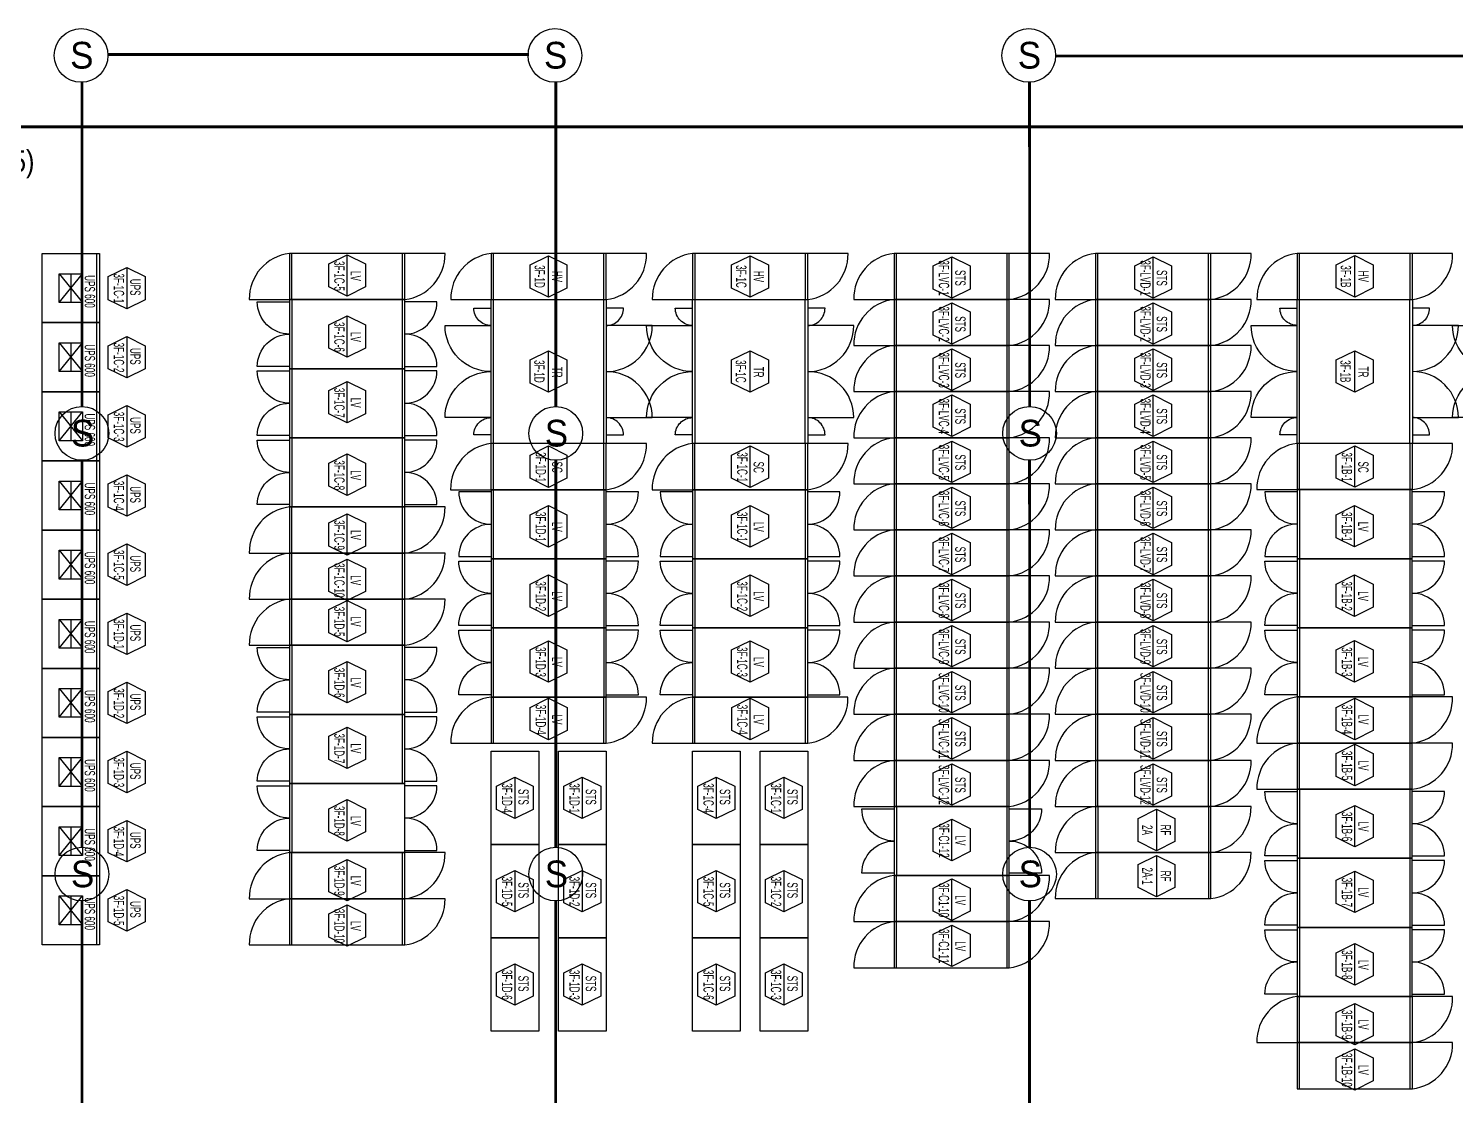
# Model space of a CAD drawing. Header units: millimetres. Extents: x 39625 to 501091, y -351975 to 836145.
# Drawn here: x 104919 to 129703, y 484589 to 503107 of the extents above; entities that cross this region are included whole.
import ezdxf
from ezdxf.enums import TextEntityAlignment as Align

# ---------------------------------------------------------------- set-up
doc = ezdxf.new("R2010")
doc.units = ezdxf.units.MM
doc.header["$LTSCALE"] = 150
doc.linetypes.add('HIDDEN', pattern=[9.525, 6.35, -3.175])
doc.layers.add('-----30 Text', color=2, linetype='Continuous')
doc.layers.add('-----33 Equipment', color=8, linetype='Continuous')
doc.styles.add('ELEC', font='Dotum.ttf')

# ---------------------------------------------------------------- blocks, each defined once
blk = doc.blocks.new('1234')
at = {"layer": '-----33 Equipment'}
for p, q in [((358404, 676199), (358404, 677402)), ((361795, 676603), (361795, 677403)), ((363713, 676603), (363713, 677403)), ((365295, 676603), (365295, 677403)), ((367213, 676603), (367213, 677403)), ((368795, 676603), (368795, 677403)), ((370713, 676603), (370713, 677403)), ((372294, 676605), (372294, 677405)), ((374214, 676605), (374214, 677405)), ((375794, 676605), (375794, 677405)), ((377714, 676605), (377714, 677405)), ((379296, 676605), (379296, 677405)), ((381214, 676605), (381214, 677405)), ((358604, 677002, 0), (358924, 677162, 0)), ((358924, 677162, 0), (358924, 676442, 0)), ((358924, 677162, 0), (359244, 677002, 0)), ((357753, 677052), (358155, 676552)), ((357753, 676552), (358155, 677052)), ((357954, 677052), (357954, 676552)), ((358604, 676601, 0), (358604, 677002, 0)), ((359244, 677002, 0), (359244, 676601, 0)), ((358924, 676442, 0), (358604, 676601, 0)), ((359244, 676601, 0), (358924, 676442, 0)), ((361793, 676603), (361793, 675403)), ((363711, 676603), (363711, 675403)), ((365295, 674103), (365295, 676603)), ((367209, 674103), (367209, 676603)), ((368795, 674103), (368795, 676603)), ((370709, 674103), (370709, 676603)), ((372294, 675805), (372294, 676605)), ((374214, 675805), (374214, 676605)), ((375794, 675805), (375794, 676605)), ((377714, 675805), (377714, 676605)), ((379296, 674105), (379296, 676605)), ((381210, 674105), (381210, 676605)), ((358404, 674999), (358404, 676202)), ((357753, 675852), (358155, 675352)), ((357753, 675352), (358155, 675852)), ((357954, 675852), (357954, 675352)), ((358604, 675802, 0), (358924, 675962, 0)), ((358924, 675962, 0), (358924, 675242, 0)), ((358924, 675962, 0), (359244, 675802, 0)), ((358604, 675401, 0), (358604, 675802, 0)), ((359244, 675802, 0), (359244, 675401, 0)), ((372294, 675005), (372294, 675805)), ((374214, 675005), (374214, 675805)), ((375794, 675005), (375794, 675805)), ((377714, 675005), (377714, 675805)), ((358924, 675242, 0), (358604, 675401, 0)), ((359244, 675401, 0), (358924, 675242, 0)), ((361793, 675403), (361793, 674203)), ((363711, 675403), (363711, 674203)), ((358404, 673799), (358404, 675002)), ((372294, 674205), (372294, 675005)), ((374214, 674205), (374214, 675005)), ((375794, 674205), (375794, 675005)), ((377714, 674205), (377714, 675005)), ((357753, 674652), (358155, 674152)), ((357753, 674152), (358155, 674652)), ((357954, 674652), (357954, 674152)), ((358604, 674602, 0), (358924, 674762, 0)), ((358604, 674201, 0), (358604, 674602, 0)), ((358924, 674762, 0), (358924, 674042, 0)), ((358924, 674762, 0), (359244, 674602, 0)), ((359244, 674602, 0), (359244, 674201, 0)), ((358924, 674042, 0), (358604, 674201, 0)), ((359244, 674201, 0), (358924, 674042, 0)), ((361793, 674203), (361793, 673003)), ((363711, 674203), (363711, 673003)), ((365293, 673303), (365293, 674103)), ((367213, 673303), (367213, 674103)), ((368793, 673303), (368793, 674103)), ((370713, 673303), (370713, 674103)), ((372294, 673405), (372294, 674205)), ((374214, 673405), (374214, 674205)), ((375794, 673405), (375794, 674205)), ((377714, 673405), (377714, 674205)), ((379294, 673305), (379294, 674105)), ((381214, 673305), (381214, 674105)), ((358404, 672599), (358404, 673802)), ((357753, 673452), (358155, 672952)), ((357753, 672952), (358155, 673452)), ((357954, 673452), (357954, 672952)), ((358604, 673402, 0), (358924, 673562, 0)), ((358604, 673001, 0), (358604, 673402, 0)), ((358924, 673562, 0), (358924, 672842, 0)), ((358924, 673562, 0), (359244, 673402, 0)), ((359244, 673402, 0), (359244, 673001, 0)), ((372294, 672605), (372294, 673405)), ((374214, 672605), (374214, 673405)), ((375794, 672605), (375794, 673405)), ((377714, 672605), (377714, 673405)), ((365292, 673303), (365292, 672103)), ((367210, 673303), (367210, 672103)), ((368792, 673303), (368792, 672103)), ((370710, 673303), (370710, 672103)), ((379293, 673305), (379293, 672105)), ((381211, 673305), (381211, 672105)), ((358924, 672842, 0), (358604, 673001, 0)), ((359244, 673001, 0), (358924, 672842, 0)), ((361794, 672203), (361794, 673003)), ((363714, 672203), (363714, 673003)), ((358404, 671399), (358404, 672602)), ((372294, 671805), (372294, 672605)), ((374214, 671805), (374214, 672605)), ((375794, 671805), (375794, 672605)), ((377714, 671805), (377714, 672605)), ((357753, 672252), (358155, 671752)), ((357753, 671752), (358155, 672252)), ((357954, 672252), (357954, 671752)), ((358604, 672202, 0), (358924, 672362, 0)), ((358604, 671801, 0), (358604, 672202, 0)), ((358924, 672362, 0), (358924, 671642, 0)), ((358924, 672362, 0), (359244, 672202, 0)), ((359244, 672202, 0), (359244, 671801, 0)), ((361794, 671403), (361794, 672203)), ((363714, 671403), (363714, 672203)), ((365292, 672103), (365292, 670903)), ((367210, 672103), (367210, 670903)), ((368792, 672103), (368792, 670903)), ((370710, 672103), (370710, 670903)), ((379293, 672105), (379293, 670905)), ((381211, 672105), (381211, 670905)), ((358924, 671642, 0), (358604, 671801, 0)), ((359244, 671801, 0), (358924, 671642, 0)), ((372294, 671005), (372294, 671805)), ((374214, 671005), (374214, 671805)), ((375794, 671005), (375794, 671805)), ((377714, 671005), (377714, 671805)), ((358404, 670199), (358404, 671402)), ((361795, 670603), (361795, 671403)), ((363713, 670603), (363713, 671403)), ((358604, 671002, 0), (358924, 671162, 0)), ((358924, 671162, 0), (358924, 670442, 0)), ((358924, 671162, 0), (359244, 671002, 0)), ((357753, 671052), (358155, 670552)), ((357753, 670552), (358155, 671052)), ((357954, 671052), (357954, 670552)), ((358604, 670601, 0), (358604, 671002, 0)), ((359244, 671002, 0), (359244, 670601, 0)), ((365292, 670903), (365292, 669703)), ((367210, 670903), (367210, 669703)), ((368792, 670903), (368792, 669703)), ((370710, 670903), (370710, 669703)), ((372294, 670205), (372294, 671005)), ((374214, 670205), (374214, 671005)), ((375794, 670205), (375794, 671005)), ((377714, 670205), (377714, 671005)), ((379293, 670905), (379293, 669705)), ((381211, 670905), (381211, 669705)), ((358924, 670442, 0), (358604, 670601, 0)), ((359244, 670601, 0), (358924, 670442, 0)), ((361793, 670603), (361793, 669403)), ((363711, 670603), (363711, 669403)), ((358404, 668999), (358404, 670202)), ((372294, 669405), (372294, 670205)), ((374214, 669405), (374214, 670205)), ((375794, 669405), (375794, 670205)), ((377714, 669405), (377714, 670205)), ((358604, 669802, 0), (358924, 669962, 0)), ((358924, 669962, 0), (358924, 669242, 0)), ((358924, 669962, 0), (359244, 669802, 0)), ((357753, 669852), (358155, 669352)), ((357753, 669352), (358155, 669852)), ((357954, 669852), (357954, 669352)), ((358604, 669401, 0), (358604, 669802, 0)), ((359244, 669802, 0), (359244, 669401, 0)), ((365294, 668903), (365294, 669703)), ((367212, 668903), (367212, 669703)), ((368794, 668903), (368794, 669703)), ((370712, 668903), (370712, 669703)), ((379295, 668905), (379295, 669705)), ((381213, 668905), (381213, 669705)), ((358924, 669242, 0), (358604, 669401, 0)), ((359244, 669401, 0), (358924, 669242, 0)), ((361793, 669403), (361793, 668203)), ((363711, 669403), (363711, 668203)), ((372294, 668605), (372294, 669405)), ((374214, 668605), (374214, 669405)), ((375794, 668605), (375794, 669405)), ((377714, 668605), (377714, 669405)), ((358404, 667799), (358404, 669002)), ((379295, 668105), (379295, 668905)), ((381213, 668105), (381213, 668905)), ((357753, 668652), (358155, 668152)), ((357753, 668152), (358155, 668652)), ((357954, 668652), (357954, 668152)), ((358604, 668602, 0), (358924, 668762, 0)), ((358924, 668762, 0), (358924, 668042, 0)), ((358924, 668762, 0), (359244, 668602, 0)), ((358604, 668201, 0), (358604, 668602, 0)), ((359244, 668602, 0), (359244, 668201, 0)), ((372294, 667805), (372294, 668605)), ((374214, 667805), (374214, 668605)), ((375794, 667805), (375794, 668605)), ((377714, 667805), (377714, 668605)), ((358924, 668042, 0), (358604, 668201, 0)), ((359244, 668201, 0), (358924, 668042, 0)), ((361793, 668203), (361793, 667003)), ((379293, 668105), (379293, 666905)), ((381211, 668105), (381211, 666905)), ((358404, 666599), (358404, 667802)), ((372293, 667805), (372293, 666605)), ((374211, 667805), (374211, 666605)), ((375793, 667805), (375793, 667005)), ((377711, 667805), (377711, 667005)), ((357753, 667452), (358155, 666952)), ((357753, 666952), (358155, 667452)), ((357954, 667452), (357954, 666952)), ((358604, 667402, 0), (358924, 667562, 0)), ((358924, 667562, 0), (358924, 666842, 0)), ((358924, 667562, 0), (359244, 667402, 0)), ((358604, 667001, 0), (358604, 667402, 0)), ((359244, 667402, 0), (359244, 667001, 0)), ((358924, 666842, 0), (358604, 667001, 0)), ((359244, 667001, 0), (358924, 666842, 0)), ((361794, 666203), (361794, 667003)), ((363714, 666203), (363714, 667003)), ((375793, 667005), (375793, 666205)), ((377711, 667005), (377711, 666205)), ((379293, 666905), (379293, 665705)), ((381211, 666905), (381211, 665705)), ((358404, 665399), (358404, 666602)), ((372294, 665805), (372294, 666605)), ((374214, 665805), (374214, 666605)), ((357753, 666252), (358155, 665752)), ((357753, 665752), (358155, 666252)), ((357954, 666252), (357954, 665752)), ((358604, 666202, 0), (358924, 666362, 0)), ((358604, 665801, 0), (358604, 666202, 0)), ((358924, 666362, 0), (358924, 665642, 0)), ((358924, 666362, 0), (359244, 666202, 0)), ((359244, 666202, 0), (359244, 665801, 0)), ((361794, 665403), (361794, 666203)), ((363714, 665403), (363714, 666203)), ((358924, 665642, 0), (358604, 665801, 0)), ((359244, 665801, 0), (358924, 665642, 0)), ((372294, 665005), (372294, 665805)), ((374214, 665005), (374214, 665805)), ((379293, 665705), (379293, 664505)), ((381211, 665705), (381211, 664505)), ((379294, 663705), (379294, 664505)), ((381214, 663705), (381214, 664505)), ((379294, 662905), (379294, 663705)), ((381214, 662905), (381214, 663705))]:
    blk.add_line(p, q, dxfattribs=at)
for points in [[(357454, 676202), (357454, 677402), (358454, 677402), (358454, 676202)], [(358155, 676552), (357753, 676552), (357753, 677052), (358155, 677052)], [(357454, 675002), (357454, 676202), (358454, 676202), (358454, 675002)], [(358155, 675352), (357753, 675352), (357753, 675852), (358155, 675852)], [(357454, 673802), (357454, 675002), (358454, 675002), (358454, 673802)], [(358155, 674152), (357753, 674152), (357753, 674652), (358155, 674652)], [(357454, 672602), (357454, 673802), (358454, 673802), (358454, 672602)], [(358155, 672952), (357753, 672952), (357753, 673452), (358155, 673452)], [(357454, 671402), (357454, 672602), (358454, 672602), (358454, 671402)], [(358155, 671752), (357753, 671752), (357753, 672252), (358155, 672252)], [(357454, 670202), (357454, 671402), (358454, 671402), (358454, 670202)], [(358155, 670552), (357753, 670552), (357753, 671052), (358155, 671052)], [(357454, 669002), (357454, 670202), (358454, 670202), (358454, 669002)], [(358155, 669352), (357753, 669352), (357753, 669852), (358155, 669852)], [(357454, 667802), (357454, 669002), (358454, 669002), (358454, 667802)], [(358155, 668152), (357753, 668152), (357753, 668652), (358155, 668652)], [(357454, 666602), (357454, 667802), (358454, 667802), (358454, 666602)], [(358155, 666952), (357753, 666952), (357753, 667452), (358155, 667452)], [(357454, 665402), (357454, 666602), (358454, 666602), (358454, 665402)], [(358155, 665752), (357753, 665752), (357753, 666252), (358155, 666252)]]:
    blk.add_lwpolyline(points, close=True, dxfattribs=at)
at = {"layer": '-----33 Equipment', "elevation": 0}
for points in [[(361753, 677403, 0.385743), (361053, 676603), (361753, 676603)], [(363753, 676603, 0.385743), (364453, 677403), (363753, 677403)], [(365253, 677403, 0.385743), (364553, 676603), (365253, 676603)], [(367253, 676603, 0.385743), (367953, 677403), (367253, 677403)], [(368753, 677403, 0.385743), (368053, 676603), (368753, 676603)], [(370753, 676603, 0.385743), (371453, 677403), (370753, 677403)], [(372252, 677405, 0.385743), (371552, 676605), (372252, 676605)], [(374254, 676605, 0.385743), (374954, 677405), (374254, 677405)], [(375752, 677405, 0.385743), (375052, 676605), (375752, 676605)], [(377754, 676605, 0.385743), (378454, 677405), (377754, 677405)], [(379254, 677405, 0.385743), (378554, 676605), (379254, 676605)], [(381254, 676605, 0.385743), (381954, 677405), (381254, 677405)], [(372252, 676605, 0.385743), (371552, 675805), (372252, 675805)], [(374254, 675805, 0.385743), (374954, 676605), (374254, 676605)], [(375752, 676605, 0.385743), (375052, 675805), (375752, 675805)], [(377754, 675805, 0.385743), (378454, 676605), (377754, 676605)], [(361753, 675443), (361193, 675443, -0.414214), (361753, 676003, -0.414214), (361193, 676563), (361193, 676563), (361753, 676563)], [(363753, 675443), (364313, 675443, 0.414214), (363753, 676003, 0.414214), (364313, 676563), (363753, 676563)], [(365253, 674253), (364953, 674253, -0.414214), (365253, 674553), (364453, 674553, -0.414214), (365253, 675353, -0.414214), (364453, 676153), (365253, 676153, -0.414214), (364953, 676453), (365253, 676453)], [(367253, 674253), (367553, 674253, 0.414214), (367253, 674553), (368053, 674553, 0.414214), (367253, 675353, 0.414214), (368053, 676153), (367253, 676153, 0.414214), (367553, 676453), (367253, 676453)], [(368753, 674253), (368453, 674253, -0.414214), (368753, 674553), (367953, 674553, -0.414214), (368753, 675353, -0.414214), (367953, 676153), (368753, 676153, -0.414214), (368453, 676453), (368753, 676453)], [(370753, 674253), (371053, 674253, 0.414214), (370753, 674553), (371553, 674553, 0.414214), (370753, 675353, 0.414214), (371553, 676153), (370753, 676153, 0.414214), (371053, 676453), (370753, 676453)], [(379254, 674255), (378954, 674255, -0.414214), (379254, 674555), (378454, 674555, -0.414214), (379254, 675355, -0.414214), (378454, 676155), (379254, 676155, -0.414214), (378954, 676455), (379254, 676455)], [(381254, 674255), (381554, 674255, 0.414214), (381254, 674555), (382054, 674555, 0.414214), (381254, 675355, 0.414214), (382054, 676155), (381254, 676155, 0.414214), (381554, 676455), (381254, 676455)], [(382754, 674255), (382454, 674255, -0.414214), (382754, 674555), (381954, 674555, -0.414214), (382754, 675355, -0.414214), (381954, 676155), (382754, 676155, -0.414214), (382454, 676455), (382754, 676455)], [(372252, 675805, 0.385743), (371552, 675005), (372252, 675005)], [(374254, 675005, 0.385743), (374954, 675805), (374254, 675805)], [(377754, 675005, 0.385743), (378454, 675805), (377754, 675805)], [(361753, 674243), (361193, 674243, -0.414214), (361753, 674803, -0.414214), (361193, 675363), (361193, 675363), (361753, 675363)], [(363753, 674243), (364313, 674243, 0.414214), (363753, 674803, 0.414214), (364313, 675363), (363753, 675363)], [(372252, 675005, 0.385743), (371552, 674205), (372252, 674205)], [(374254, 674205, 0.385743), (374954, 675005), (374254, 675005)], [(375752, 675005, 0.385743), (375052, 674205), (375752, 674205)], [(377754, 674205, 0.385743), (378454, 675005), (377754, 675005)], [(361753, 673043), (361193, 673043, -0.414214), (361753, 673603, -0.414214), (361193, 674163), (361193, 674163), (361753, 674163)], [(363753, 673043), (364313, 673043, 0.414214), (363753, 673603, 0.414214), (364313, 674163), (363753, 674163)], [(363753, 673043), (364313, 673043, 0.414214), (363753, 673603, 0.414214), (364313, 674163), (363753, 674163)], [(365251, 674103, 0.385743), (364551, 673303), (365251, 673303)], [(367253, 673303, 0.385743), (367953, 674103), (367253, 674103)], [(368751, 674103, 0.385743), (368051, 673303), (368751, 673303)], [(370753, 673303, 0.385743), (371453, 674103), (370753, 674103)], [(372252, 674205, 0.385743), (371552, 673405), (372252, 673405)], [(374254, 673405, 0.385743), (374954, 674205), (374254, 674205)], [(375752, 674205, 0.385743), (375052, 673405), (375752, 673405)], [(377754, 673405, 0.385743), (378454, 674205), (377754, 674205)], [(379252, 674105, 0.385743), (378552, 673305), (379252, 673305)], [(381254, 673305, 0.385743), (381954, 674105), (381254, 674105)], [(372252, 673405, 0.385743), (371552, 672605), (372252, 672605)], [(374254, 672605, 0.385743), (374954, 673405), (374254, 673405)], [(375752, 673405, 0.385743), (375052, 672605), (375752, 672605)], [(377754, 672605, 0.385743), (378454, 673405), (377754, 673405)], [(365252, 673263), (364692, 673263), (364692, 673263, 0.414214), (365252, 672703, 0.414214), (364692, 672143), (365252, 672143)], [(367252, 672143), (367812, 672143, 0.414214), (367252, 672703, 0.414214), (367812, 673263), (367252, 673263)], [(368752, 673263), (368192, 673263), (368192, 673263, 0.414214), (368752, 672703, 0.414214), (368192, 672143), (368752, 672143)], [(370752, 672143), (371312, 672143, 0.414214), (370752, 672703, 0.414214), (371312, 673263), (370752, 673263)], [(379253, 673265), (378693, 673265), (378693, 673265, 0.414214), (379253, 672705, 0.414214), (378693, 672145), (379253, 672145)], [(381253, 672145), (381813, 672145, 0.414214), (381253, 672705, 0.414214), (381813, 673265), (381253, 673265)], [(361752, 673003, 0.385743), (361052, 672203), (361752, 672203)], [(363754, 672203, 0.385743), (364454, 673003), (363754, 673003)], [(372252, 672605, 0.385743), (371552, 671805), (372252, 671805)], [(374254, 671805, 0.385743), (374954, 672605), (374254, 672605)], [(375752, 672605, 0.385743), (375052, 671805), (375752, 671805)], [(377754, 671805, 0.385743), (378454, 672605), (377754, 672605)], [(361752, 672203, 0.385743), (361052, 671403), (361752, 671403)], [(363754, 671403, 0.385743), (364454, 672203), (363754, 672203)], [(365252, 670943), (364692, 670943, -0.414214), (365252, 671503, -0.414214), (364692, 672063), (364692, 672063), (365252, 672063)], [(367252, 670943), (367812, 670943, 0.414214), (367252, 671503, 0.414214), (367812, 672063), (367252, 672063)], [(368752, 670943), (368192, 670943, -0.414214), (368752, 671503, -0.414214), (368192, 672063), (368192, 672063), (368752, 672063)], [(370752, 670943), (371312, 670943, 0.414214), (370752, 671503, 0.414214), (371312, 672063), (370752, 672063)], [(379253, 670945), (378693, 670945, -0.414214), (379253, 671505, -0.414214), (378693, 672065), (378693, 672065), (379253, 672065)], [(381253, 670945), (381813, 670945, 0.414214), (381253, 671505, 0.414214), (381813, 672065), (381253, 672065)], [(372252, 671805, 0.385743), (371552, 671005), (372252, 671005)], [(374254, 671005, 0.385743), (374954, 671805), (374254, 671805)], [(375752, 671805, 0.385743), (375052, 671005), (375752, 671005)], [(377754, 671005, 0.385743), (378454, 671805), (377754, 671805)], [(361753, 671403, 0.385743), (361053, 670603), (361753, 670603)], [(363753, 670603, 0.385743), (364453, 671403), (363753, 671403)], [(372252, 671005, 0.385743), (371552, 670205), (372252, 670205)], [(374254, 670205, 0.385743), (374954, 671005), (374254, 671005)], [(375752, 671005, 0.385743), (375052, 670205), (375752, 670205)], [(377754, 670205, 0.385743), (378454, 671005), (377754, 671005)], [(365252, 669743), (364692, 669743, -0.414214), (365252, 670303, -0.414214), (364692, 670863), (364692, 670863), (365252, 670863)], [(367252, 669743), (367812, 669743, 0.414214), (367252, 670303, 0.414214), (367812, 670863), (367252, 670863)], [(368752, 669743), (368192, 669743, -0.414214), (368752, 670303, -0.414214), (368192, 670863), (368192, 670863), (368752, 670863)], [(370752, 669743), (371312, 669743, 0.414214), (370752, 670303, 0.414214), (371312, 670863), (370752, 670863)], [(379253, 669745), (378693, 669745, -0.414214), (379253, 670305, -0.414214), (378693, 670865), (378693, 670865), (379253, 670865)], [(381253, 669745), (381813, 669745, 0.414214), (381253, 670305, 0.414214), (381813, 670865), (381253, 670865)], [(361753, 669443), (361193, 669443, -0.414214), (361753, 670003, -0.414214), (361193, 670563), (361193, 670563), (361753, 670563)], [(363753, 669443), (364313, 669443, 0.414214), (363753, 670003, 0.414214), (364313, 670563), (363753, 670563)], [(372252, 670205, 0.385743), (371552, 669405), (372252, 669405)], [(374254, 669405, 0.385743), (374954, 670205), (374254, 670205)], [(375752, 670205, 0.385743), (375052, 669405), (375752, 669405)], [(377754, 669405, 0.385743), (378454, 670205), (377754, 670205)], [(365252, 669703, 0.385743), (364552, 668903), (365252, 668903)], [(367252, 668903, 0.385743), (367952, 669703), (367252, 669703)], [(368752, 669703, 0.385743), (368052, 668903), (368752, 668903)], [(370752, 668903, 0.385743), (371452, 669703), (370752, 669703)], [(379253, 669705, 0.385743), (378553, 668905), (379253, 668905)], [(381253, 668905, 0.385743), (381953, 669705), (381253, 669705)], [(372252, 669405, 0.385743), (371552, 668605), (372252, 668605)], [(374254, 668605, 0.385743), (374954, 669405), (374254, 669405)], [(375752, 669405, 0.385743), (375052, 668605), (375752, 668605)], [(377754, 668605, 0.385743), (378454, 669405), (377754, 669405)], [(361753, 668243), (361193, 668243, -0.414214), (361753, 668803, -0.414214), (361193, 669363), (361193, 669363), (361753, 669363)], [(363753, 668243), (364313, 668243, 0.414214), (363753, 668803, 0.414214), (364313, 669363), (363753, 669363)], [(379253, 668905, 0.385743), (378553, 668105), (379253, 668105)], [(381253, 668105, 0.385743), (381953, 668905), (381253, 668905)], [(372252, 668605, 0.385743), (371552, 667805), (372293, 667805)], [(374254, 667805, 0.385743), (374954, 668605), (374254, 668605)], [(375752, 668605, 0.385743), (375052, 667805), (375752, 667805)], [(377754, 667805, 0.385743), (378454, 668605), (377754, 668605)], [(361753, 667043), (361193, 667043, -0.414214), (361753, 667603, -0.414214), (361193, 668163), (361193, 668163), (361753, 668163)], [(363753, 667043), (364313, 667043, 0.414214), (363753, 667603, 0.414214), (364313, 668163), (363753, 668163)], [(363753, 667043), (364313, 667043, 0.414214), (363753, 667603, 0.414214), (364313, 668163), (363753, 668163)], [(363753, 667043), (364313, 667043, 0.414214), (363753, 667603, 0.414214), (364313, 668163), (363753, 668163)], [(363753, 667043), (364313, 667043, 0.414214), (363753, 667603, 0.414214), (364313, 668163), (363753, 668163)], [(379253, 666945), (378693, 666945, -0.414214), (379253, 667505, -0.414214), (378693, 668065), (378693, 668065), (379253, 668065)], [(381253, 666945), (381813, 666945, 0.414214), (381253, 667505, 0.414214), (381813, 668065), (381253, 668065)], [(372253, 666645), (371693, 666645, -0.414214), (372253, 667205, -0.414214), (371693, 667765), (371693, 667765), (372253, 667765)], [(374253, 667765), (374813, 667765, -0.414214), (374253, 667205, -0.414214), (374813, 666645), (374253, 666645)], [(375753, 667805, 0.385743), (375053, 667005), (375753, 667005)], [(377753, 667005, 0.385743), (378453, 667805), (377753, 667805)], [(361752, 667003, 0.385743), (361052, 666203), (361752, 666203)], [(363754, 666203, 0.385743), (364454, 667003), (363754, 667003)], [(375753, 667005, 0.385743), (375053, 666205), (375753, 666205)], [(377753, 666205, 0.385743), (378453, 667005), (377753, 667005)], [(379253, 665745), (378693, 665745, -0.414214), (379253, 666305, -0.414214), (378693, 666865), (378693, 666865), (379253, 666865)], [(381253, 665745), (381813, 665745, 0.414214), (381253, 666305, 0.414214), (381813, 666865), (381253, 666865)], [(372252, 666605, 0.385743), (371552, 665805), (372252, 665805)], [(374254, 665805, 0.385743), (374954, 666605), (374254, 666605)], [(361752, 666203, 0.385743), (361052, 665403), (361752, 665403)], [(363754, 665403, 0.385743), (364454, 666203), (363754, 666203)], [(372252, 665805, 0.385743), (371552, 665005), (372252, 665005)], [(374254, 665005, 0.385743), (374954, 665805), (374254, 665805)], [(379253, 664545), (378693, 664545, -0.414214), (379253, 665105, -0.414214), (378693, 665665), (378693, 665665), (379253, 665665)], [(381253, 664545), (381813, 664545, 0.414214), (381253, 665105, 0.414214), (381813, 665665), (381253, 665665)], [(379252, 664505, 0.385743), (378552, 663705), (379252, 663705)], [(381254, 663705, 0.385743), (381954, 664505), (381254, 664505)], [(381254, 662905, 0.385743), (381954, 663705), (381254, 663705)]]:
    blk.add_lwpolyline(points, format="xyb", dxfattribs=at)
for points in [[(363753, 676603), (363753, 677403), (361753, 677403), (361753, 676603)], [(367253, 676603), (367253, 677403), (365253, 677403), (365253, 676603)], [(370753, 676603), (370753, 677403), (368753, 677403), (368753, 676603)], [(374254, 676605), (374254, 677405), (372252, 677405), (372252, 676605)], [(377754, 676605), (377754, 677405), (375752, 677405), (375752, 676605)], [(381254, 676605), (381254, 677405), (379254, 677405), (379254, 676605)], [(361753, 676603), (361753, 675403), (363753, 675403), (363753, 676603)], [(365253, 674103), (365253, 676603), (367253, 676603), (367253, 674103)], [(368753, 674103), (368753, 676603), (370753, 676603), (370753, 674103)], [(374254, 675805), (374254, 676605), (372252, 676605), (372252, 675805)], [(377754, 675805), (377754, 676605), (375752, 676605), (375752, 675805)], [(379254, 674105), (379254, 676605), (381254, 676605), (381254, 674105)], [(374254, 675005), (374254, 675805), (372252, 675805), (372252, 675005)], [(377754, 675005), (377754, 675805), (375752, 675805), (375752, 675005)], [(361753, 675403), (361753, 674203), (363753, 674203), (363753, 675403)], [(374254, 674205), (374254, 675005), (372252, 675005), (372252, 674205)], [(377754, 674205), (377754, 675005), (375752, 675005), (375752, 674205)], [(361753, 674203), (361753, 673003), (363753, 673003), (363753, 674203)], [(367253, 673303), (367253, 674103), (365251, 674103), (365251, 673303)], [(370753, 673303), (370753, 674103), (368751, 674103), (368751, 673303)], [(374254, 673405), (374254, 674205), (372252, 674205), (372252, 673405)], [(377754, 673405), (377754, 674205), (375752, 674205), (375752, 673405)], [(381254, 673305), (381254, 674105), (379252, 674105), (379252, 673305)], [(374254, 672605), (374254, 673405), (372252, 673405), (372252, 672605)], [(377754, 672605), (377754, 673405), (375752, 673405), (375752, 672605)], [(365252, 673303), (365252, 672103), (367252, 672103), (367252, 673303)], [(368752, 673303), (368752, 672103), (370752, 672103), (370752, 673303)], [(379253, 673305), (379253, 672105), (381253, 672105), (381253, 673305)], [(363754, 672203), (363754, 673003), (361752, 673003), (361752, 672203)], [(374254, 671805), (374254, 672605), (372252, 672605), (372252, 671805)], [(377754, 671805), (377754, 672605), (375752, 672605), (375752, 671805)], [(363754, 671403), (363754, 672203), (361752, 672203), (361752, 671403)], [(365252, 672103), (365252, 670903), (367252, 670903), (367252, 672103)], [(368752, 672103), (368752, 670903), (370752, 670903), (370752, 672103)], [(379253, 672105), (379253, 670905), (381253, 670905), (381253, 672105)], [(374254, 671005), (374254, 671805), (372252, 671805), (372252, 671005)], [(377754, 671005), (377754, 671805), (375752, 671805), (375752, 671005)], [(363753, 670603), (363753, 671403), (361753, 671403), (361753, 670603)], [(365252, 670903), (365252, 669703), (367252, 669703), (367252, 670903)], [(368752, 670903), (368752, 669703), (370752, 669703), (370752, 670903)], [(374254, 670205), (374254, 671005), (372252, 671005), (372252, 670205)], [(377754, 670205), (377754, 671005), (375752, 671005), (375752, 670205)], [(379253, 670905), (379253, 669705), (381253, 669705), (381253, 670905)], [(361753, 670603), (361753, 669403), (363753, 669403), (363753, 670603)], [(374254, 669405), (374254, 670205), (372252, 670205), (372252, 669405)], [(377754, 669405), (377754, 670205), (375752, 670205), (375752, 669405)], [(367252, 668903), (367252, 669703), (365252, 669703), (365252, 668903)], [(370752, 668903), (370752, 669703), (368752, 669703), (368752, 668903)], [(381253, 668905), (381253, 669705), (379253, 669705), (379253, 668905)], [(361753, 669403), (361753, 668203), (363753, 668203), (363753, 669403)], [(374254, 668605), (374254, 669405), (372252, 669405), (372252, 668605)], [(377754, 668605), (377754, 669405), (375752, 669405), (375752, 668605)], [(381253, 668105), (381253, 668905), (379253, 668905), (379253, 668105)], [(374254, 667805), (374254, 668605), (372252, 668605), (372252, 667805)], [(377754, 667805), (377754, 668605), (375752, 668605), (375752, 667805)], [(361753, 668203), (361753, 667003), (363753, 667003), (363753, 668203)], [(379253, 668105), (379253, 666905), (381253, 666905), (381253, 668105)], [(372253, 667805), (372253, 666605), (374253, 666605), (374253, 667805)], [(375753, 667805), (375753, 667005), (377753, 667005), (377753, 667805)], [(363754, 666203), (363754, 667003), (361752, 667003), (361752, 666203)], [(375753, 667005), (375753, 666205), (377753, 666205), (377753, 667005)], [(379253, 666905), (379253, 665705), (381253, 665705), (381253, 666905)], [(374254, 665805), (374254, 666605), (372252, 666605), (372252, 665805)], [(363754, 665403), (363754, 666203), (361752, 666203), (361752, 665403)], [(374254, 665005), (374254, 665805), (372252, 665805), (372252, 665005)], [(379253, 665705), (379253, 664505), (381253, 664505), (381253, 665705)], [(381254, 663705), (381254, 664505), (379252, 664505), (379252, 663705)], [(381254, 662905), (381254, 663705), (379252, 663705), (379252, 662905)]]:
    blk.add_lwpolyline(points, close=True, dxfattribs=at)
for points in [[(362753, 676662), (362753, 677382), (363073, 677222), (363073, 676821), (362753, 676662), (362433, 676821), (362433, 677222), (362753, 677382)], [(366251, 676643), (366251, 677363), (366571, 677204), (366571, 676803), (366251, 676643), (365931, 676803), (365931, 677204), (366251, 677363)], [(369751, 676643), (369751, 677363), (370071, 677204), (370071, 676803), (369751, 676643), (369431, 676803), (369431, 677204), (369751, 677363)], [(373253, 676627), (373253, 677347), (373573, 677187), (373573, 676786), (373253, 676627), (372933, 676786), (372933, 677187), (373253, 677347)], [(376753, 676627), (376753, 677347), (377073, 677187), (377073, 676786), (376753, 676627), (376433, 676786), (376433, 677187), (376753, 677347)], [(380252, 676645), (380252, 677365), (380572, 677205), (380572, 676805), (380252, 676645), (379932, 676805), (379932, 677205), (380252, 677365)], [(373253, 675827), (373253, 676547), (373573, 676387), (373573, 675986), (373253, 675827), (372933, 675986), (372933, 676387), (373253, 676547)], [(376753, 675827), (376753, 676547), (377073, 676387), (377073, 675986), (376753, 675827), (376433, 675986), (376433, 676387), (376753, 676547)], [(362753, 675603), (362753, 676323), (363073, 676163), (363073, 675762), (362753, 675603), (362433, 675762), (362433, 676163), (362753, 676323)], [(366251, 674993), (366251, 675713), (366571, 675554), (366571, 675153), (366251, 674993), (365931, 675153), (365931, 675554), (366251, 675713)], [(369751, 674993), (369751, 675713), (370071, 675554), (370071, 675153), (369751, 674993), (369431, 675153), (369431, 675554), (369751, 675713)], [(373253, 675027), (373253, 675747), (373573, 675587), (373573, 675186), (373253, 675027), (372933, 675186), (372933, 675587), (373253, 675747)], [(376753, 675027), (376753, 675747), (377073, 675587), (377073, 675186), (376753, 675027), (376433, 675186), (376433, 675587), (376753, 675747)], [(380252, 674995), (380252, 675715), (380572, 675555), (380572, 675155), (380252, 674995), (379932, 675155), (379932, 675555), (380252, 675715)], [(362753, 674462), (362753, 675182), (363073, 675022), (363073, 674621), (362753, 674462), (362433, 674621), (362433, 675022), (362753, 675182)], [(373253, 674227), (373253, 674947), (373573, 674787), (373573, 674386), (373253, 674227), (372933, 674386), (372933, 674787), (373253, 674947)], [(375052, 675005), (375752, 675005)], [(376753, 674227), (376753, 674947), (377073, 674787), (377073, 674386), (376753, 674227), (376433, 674386), (376433, 674787), (376753, 674947)], [(373253, 673427), (373253, 674147), (373573, 673987), (373573, 673586), (373253, 673427), (372933, 673586), (372933, 673987), (373253, 674147)], [(376753, 673427), (376753, 674147), (377073, 673987), (377073, 673586), (376753, 673427), (376433, 673586), (376433, 673987), (376753, 674147)], [(362753, 673203), (362753, 673923), (363073, 673763), (363073, 673362), (362753, 673203), (362433, 673362), (362433, 673763), (362753, 673923)], [(366251, 673342), (366251, 674062), (366571, 673903), (366571, 673502), (366251, 673342), (365931, 673502), (365931, 673903), (366251, 674062)], [(369751, 673342), (369751, 674062), (370071, 673903), (370071, 673502), (369751, 673342), (369431, 673502), (369431, 673903), (369751, 674062)], [(380252, 673344), (380252, 674064), (380572, 673904), (380572, 673504), (380252, 673344), (379932, 673504), (379932, 673904), (380252, 674064)], [(373253, 672627), (373253, 673347), (373573, 673187), (373573, 672786), (373253, 672627), (372933, 672786), (372933, 673187), (373253, 673347)], [(376753, 672627), (376753, 673347), (377073, 673187), (377073, 672786), (376753, 672627), (376433, 672786), (376433, 673187), (376753, 673347)], [(362753, 672165), (362753, 672885), (363073, 672725), (363073, 672324), (362753, 672165), (362433, 672324), (362433, 672725), (362753, 672885)], [(366250, 672307), (366250, 673027), (366570, 672868), (366570, 672467), (366250, 672307), (365930, 672467), (365930, 672868), (366250, 673027)], [(369750, 672307), (369750, 673027), (370070, 672868), (370070, 672467), (369750, 672307), (369430, 672467), (369430, 672868), (369750, 673027)], [(380251, 672309), (380251, 673029), (380571, 672869), (380571, 672468), (380251, 672309), (379931, 672468), (379931, 672869), (380251, 673029)], [(373253, 671827), (373253, 672547), (373573, 672387), (373573, 671986), (373253, 671827), (372933, 671986), (372933, 672387), (373253, 672547)], [(376753, 671827), (376753, 672547), (377073, 672387), (377073, 671986), (376753, 671827), (376433, 671986), (376433, 672387), (376753, 672547)], [(362753, 671379), (362753, 672099), (363073, 671939), (363073, 671538), (362753, 671379), (362433, 671538), (362433, 671939), (362753, 672099)], [(366250, 671103), (366250, 671823), (366570, 671663), (366570, 671262), (366250, 671103), (365930, 671262), (365930, 671663), (366250, 671823)], [(369750, 671103), (369750, 671823), (370070, 671663), (370070, 671262), (369750, 671103), (369430, 671262), (369430, 671663), (369750, 671823)], [(373253, 671027), (373253, 671747), (373573, 671587), (373573, 671186), (373253, 671027), (372933, 671186), (372933, 671587), (373253, 671747)], [(376753, 671027), (376753, 671747), (377073, 671587), (377073, 671186), (376753, 671027), (376433, 671186), (376433, 671587), (376753, 671747)], [(380251, 671104), (380251, 671824), (380571, 671664), (380571, 671264), (380251, 671104), (379931, 671264), (379931, 671664), (380251, 671824)], [(362753, 670662), (362753, 671382), (363073, 671222), (363073, 670821), (362753, 670662), (362433, 670821), (362433, 671222), (362753, 671382)], [(373253, 670227), (373253, 670947), (373573, 670787), (373573, 670386), (373253, 670227), (372933, 670386), (372933, 670787), (373253, 670947)], [(376753, 670227), (376753, 670947), (377073, 670787), (377073, 670386), (376753, 670227), (376433, 670386), (376433, 670787), (376753, 670947)], [(366250, 669962), (366250, 670682), (366570, 670522), (366570, 670121), (366250, 669962), (365930, 670121), (365930, 670522), (366250, 670682)], [(369750, 669962), (369750, 670682), (370070, 670522), (370070, 670121), (369750, 669962), (369430, 670121), (369430, 670522), (369750, 670682)], [(380251, 669963), (380251, 670683), (380571, 670524), (380571, 670123), (380251, 669963), (379931, 670123), (379931, 670524), (380251, 670683)], [(362753, 669603), (362753, 670323), (363073, 670163), (363073, 669762), (362753, 669603), (362433, 669762), (362433, 670163), (362753, 670323)], [(373253, 669427), (373253, 670147), (373573, 669987), (373573, 669586), (373253, 669427), (372933, 669586), (372933, 669987), (373253, 670147)], [(376753, 669427), (376753, 670147), (377073, 669987), (377073, 669586), (376753, 669427), (376433, 669586), (376433, 669987), (376753, 670147)], [(366252, 668962), (366252, 669682), (366572, 669522), (366572, 669121), (366252, 668962), (365932, 669121), (365932, 669522), (366252, 669682)], [(369752, 668962), (369752, 669682), (370072, 669522), (370072, 669121), (369752, 668962), (369432, 669121), (369432, 669522), (369752, 669682)], [(380253, 668963), (380253, 669683), (380573, 669524), (380573, 669123), (380253, 668963), (379933, 669123), (379933, 669524), (380253, 669683)], [(362753, 668462), (362753, 669182), (363073, 669022), (363073, 668621), (362753, 668462), (362433, 668621), (362433, 669022), (362753, 669182)], [(373253, 668627), (373253, 669347), (373573, 669187), (373573, 668786), (373253, 668627), (372933, 668786), (372933, 669187), (373253, 669347)], [(376753, 668627), (376753, 669347), (377073, 669187), (377073, 668786), (376753, 668627), (376433, 668786), (376433, 669187), (376753, 669347)], [(365252, 667143), (365252, 668763), (366082, 668763), (366082, 667143), (365252, 667143)], [(366424, 667143), (366424, 668763), (367254, 668763), (367254, 667143), (366424, 667143)], [(368752, 667143), (368752, 668763), (369582, 668763), (369582, 667143), (368752, 667143)], [(369924, 667143), (369924, 668763), (370754, 668763), (370754, 667143), (369924, 667143)], [(380253, 668163), (380253, 668883), (380573, 668724), (380573, 668323), (380253, 668163), (379933, 668323), (379933, 668724), (380253, 668883)], [(373253, 667827), (373253, 668547), (373573, 668387), (373573, 667986), (373253, 667827), (372933, 667986), (372933, 668387), (373253, 668547)], [(376753, 667827), (376753, 668547), (377073, 668387), (377073, 667986), (376753, 667827), (376433, 667986), (376433, 668387), (376753, 668547)], [(365665, 668313), (365665, 667593), (365345, 667753), (365345, 668154), (365665, 668313), (365985, 668154), (365985, 667753), (365665, 667593)], [(366837, 668313), (366837, 667593), (366517, 667753), (366517, 668154), (366837, 668313), (367157, 668154), (367157, 667753), (366837, 667593)], [(369165, 668313), (369165, 667593), (368845, 667753), (368845, 668154), (369165, 668313), (369485, 668154), (369485, 667753), (369165, 667593)], [(370337, 668313), (370337, 667593), (370017, 667753), (370017, 668154), (370337, 668313), (370657, 668154), (370657, 667753), (370337, 667593)], [(362753, 667203), (362753, 667923), (363073, 667763), (363073, 667362), (362753, 667203), (362433, 667362), (362433, 667763), (362753, 667923)], [(376811, 667756), (376811, 667036), (376491, 667196), (376491, 667596), (376811, 667756), (377131, 667596), (377131, 667196), (376811, 667036)], [(380253, 667104), (380253, 667824), (380573, 667664), (380573, 667264), (380253, 667104), (379933, 667264), (379933, 667664), (380253, 667824)], [(373254, 666863), (373254, 667583), (373574, 667424), (373574, 667023), (373254, 666863), (372934, 667023), (372934, 667424), (373254, 667583)], [(365252, 665523), (365252, 667143), (366082, 667143), (366082, 665523), (365252, 665523)], [(366424, 665523), (366424, 667143), (367254, 667143), (367254, 665523), (366424, 665523)], [(368752, 665523), (368752, 667143), (369582, 667143), (369582, 665523), (368752, 665523)], [(369924, 665523), (369924, 667143), (370754, 667143), (370754, 665523), (369924, 665523)], [(376811, 666956), (376811, 666236), (376491, 666396), (376491, 666796), (376811, 666956), (377131, 666796), (377131, 666396), (376811, 666236)], [(362753, 666165), (362753, 666885), (363073, 666725), (363073, 666324), (362753, 666165), (362433, 666324), (362433, 666725), (362753, 666885)], [(365665, 666693), (365665, 665973), (365345, 666133), (365345, 666534), (365665, 666693), (365985, 666534), (365985, 666133), (365665, 665973)], [(366837, 666693), (366837, 665973), (366517, 666133), (366517, 666534), (366837, 666693), (367157, 666534), (367157, 666133), (366837, 665973)], [(369165, 666693), (369165, 665973), (368845, 666133), (368845, 666534), (369165, 666693), (369485, 666534), (369485, 666133), (369165, 665973)], [(370337, 666693), (370337, 665973), (370017, 666133), (370017, 666534), (370337, 666693), (370657, 666534), (370657, 666133), (370337, 665973)], [(380253, 665963), (380253, 666683), (380573, 666524), (380573, 666123), (380253, 665963), (379933, 666123), (379933, 666524), (380253, 666683)], [(373253, 665827), (373253, 666547), (373573, 666387), (373573, 665986), (373253, 665827), (372933, 665986), (372933, 666387), (373253, 666547)], [(362753, 665379), (362753, 666099), (363073, 665939), (363073, 665538), (362753, 665379), (362433, 665538), (362433, 665939), (362753, 666099)], [(373253, 665027), (373253, 665747), (373573, 665587), (373573, 665186), (373253, 665027), (372933, 665186), (372933, 665587), (373253, 665747)], [(365252, 663903), (365252, 665523), (366082, 665523), (366082, 663903), (365252, 663903)], [(366424, 663903), (366424, 665523), (367254, 665523), (367254, 663903), (366424, 663903)], [(368752, 663903), (368752, 665523), (369582, 665523), (369582, 663903), (368752, 663903)], [(369924, 663903), (369924, 665523), (370754, 665523), (370754, 663903), (369924, 663903)], [(380253, 664704), (380253, 665424), (380573, 665264), (380573, 664864), (380253, 664704), (379933, 664864), (379933, 665264), (380253, 665424)], [(365665, 665073), (365665, 664353), (365345, 664513), (365345, 664914), (365665, 665073), (365985, 664914), (365985, 664513), (365665, 664353)], [(366837, 665073), (366837, 664353), (366517, 664513), (366517, 664914), (366837, 665073), (367157, 664914), (367157, 664513), (366837, 664353)], [(369165, 665073), (369165, 664353), (368845, 664513), (368845, 664914), (369165, 665073), (369485, 664914), (369485, 664513), (369165, 664353)], [(370337, 665073), (370337, 664353), (370017, 664513), (370017, 664914), (370337, 665073), (370657, 664914), (370657, 664513), (370337, 664353)], [(380253, 663666), (380253, 664386), (380573, 664227), (380573, 663826), (380253, 663666), (379933, 663826), (379933, 664227), (380253, 664386)], [(380253, 662880), (380253, 663600), (380573, 663441), (380573, 663040), (380253, 662880), (379933, 663040), (379933, 663441), (380253, 663600)]]:
    blk.add_lwpolyline(points, dxfattribs=at)
at = {"layer": '-----33 Equipment'}
blk.add_arc((375843, 675019), 791, 96.6265, 181.0016, dxfattribs=at)
at = {"layer": '-----33 Equipment', "style": 'ELEC', "width": 0.6}
for s, p in [('3F-1C-5', (362619, 677012, 0)), ('LV', (362904, 677012, 0)), ('3F-1D', (366099, 677003, 0)), ('HV', (366402, 677003, 0)), ('3F-1C', (369599, 677003, 0)), ('HV', (369902, 677003, 0)), ('3F-LVC-1', (373119, 676978, 0)), ('STS', (373404, 676978, 0)), ('3F-LVD-1', (376619, 676978, 0)), ('STS', (376904, 676978, 0)), ('3F-1B', (380100, 677005)), ('HV', (380403, 677005)), ('3F-1C-1', (358790, 676797, 0)), ('UPS', (359075, 676818, 0)), ('3F-LVC-2', (373119, 676178, 0)), ('3F-LVD-2', (376619, 676178, 0)), ('3F-1C-6', (362619, 675953, 0)), ('STS', (373404, 676178, 0)), ('STS', (376904, 676178, 0)), ('3F-1C-2', (358790, 675597, 0)), ('LV', (362904, 675953, 0)), ('UPS', (359075, 675618, 0)), ('3F-LVC-3', (373119, 675378, 0)), ('3F-LVD-3', (376619, 675378, 0)), ('3F-1D', (366092, 675356, 0)), ('TR', (366402, 675344, 0)), ('3F-1C', (369592, 675356, 0)), ('TR', (369902, 675344, 0)), ('STS', (373404, 675378, 0)), ('STS', (376904, 675378, 0)), ('3F-1B', (380093, 675357)), ('TR', (380403, 675346)), ('3F-1C-7', (362619, 674812, 0)), ('LV', (362904, 674812, 0)), ('3F-LVC-4', (373119, 674578, 0)), ('3F-LVD-4', (376619, 674578, 0)), ('3F-1C-3', (358790, 674397, 0)), ('STS', (373404, 674578, 0)), ('STS', (376904, 674578, 0)), ('UPS', (359075, 674418, 0)), ('3F-1D-1', (366117, 673693, 0)), ('3F-1C-1', (369617, 673693, 0)), ('3F-LVC-5', (373119, 673778, 0)), ('STS', (373404, 673778, 0)), ('3F-LVD-5', (376619, 673778, 0)), ('STS', (376904, 673778, 0)), ('3F-1B-1', (380118, 673695)), ('3F-1C-8', (362619, 673553, 0)), ('LV', (362904, 673553, 0)), ('SC', (366402, 673693, 0)), ('SC', (369902, 673693, 0)), ('SC', (380403, 673695)), ('3F-1C-4', (358790, 673197, 0)), ('UPS', (359075, 673218, 0)), ('3F-LVC-6', (373119, 672978, 0)), ('3F-LVD-6', (376619, 672978, 0)), ('3F-1D-1', (366116, 672658, 0)), ('3F-1C-1', (369616, 672658, 0)), ('STS', (373404, 672978, 0)), ('STS', (376904, 672978, 0)), ('3F-1B-1', (380117, 672660)), ('3F-1C-9', (362619, 672515, 0)), ('LV', (366401, 672658, 0)), ('LV', (369901, 672658, 0)), ('LV', (380402, 672660)), ('LV', (362904, 672515, 0)), ('3F-LVC-7', (373119, 672178, 0)), ('3F-LVD-7', (376619, 672178, 0)), ('3F-1C-5', (358790, 671997, 0)), ('UPS', (359075, 672018, 0)), ('STS', (373404, 672178, 0)), ('STS', (376904, 672178, 0)), ('3F-1C-10', (362619, 671730, 0)), ('LV', (362904, 671730, 0)), ('3F-1D-2', (366116, 671453, 0)), ('3F-1C-2', (369616, 671453, 0)), ('3F-LVC-8', (373119, 671378, 0)), ('3F-LVD-8', (376619, 671378, 0)), ('3F-1B-2', (380117, 671455)), ('LV', (366401, 671453, 0)), ('LV', (369901, 671453, 0)), ('STS', (373404, 671378, 0)), ('STS', (376904, 671378, 0)), ('LV', (380402, 671455)), ('3F-1D-5', (362619, 671012, 0)), ('3F-1D-1', (358790, 670797, 0)), ('UPS', (359075, 670818, 0)), ('LV', (362904, 671012, 0)), ('3F-LVC-9', (373119, 670578, 0)), ('STS', (373404, 670578, 0)), ('3F-LVD-9', (376619, 670578, 0)), ('STS', (376904, 670578, 0)), ('3F-1D-3', (366116, 670312, 0)), ('LV', (366401, 670312, 0)), ('3F-1C-3', (369616, 670312, 0)), ('LV', (369901, 670312, 0)), ('3F-1B-3', (380117, 670314)), ('LV', (380402, 670314)), ('3F-1D-6', (362619, 669953, 0)), ('LV', (362904, 669953, 0)), ('3F-LVC-10', (373119, 669778, 0)), ('STS', (373404, 669778, 0)), ('3F-LVD-10', (376619, 669778, 0)), ('STS', (376904, 669778, 0)), ('3F-1D-2', (358790, 669597, 0)), ('UPS', (359075, 669618, 0)), ('3F-1D-4', (366118, 669312, 0)), ('3F-1C-4', (369618, 669312, 0)), ('3F-1B-4', (380119, 669314)), ('LV', (366403, 669312, 0)), ('LV', (369903, 669312, 0)), ('3F-LVC-11', (373119, 668978, 0)), ('3F-LVD-11', (376619, 668978, 0)), ('LV', (380404, 669314)), ('3F-1D-7', (362619, 668812, 0)), ('STS', (373404, 668978, 0)), ('STS', (376904, 668978, 0)), ('3F-1D-3', (358790, 668397, 0)), ('LV', (362904, 668812, 0)), ('3F-1B-5', (380119, 668514)), ('UPS', (359075, 668418, 0)), ('3F-LVC-12', (373119, 668178, 0)), ('3F-LVD-12', (376619, 668178, 0)), ('LV', (380404, 668514)), ('3F-1D-4', (365531, 667948, 0)), ('3F-1D-1', (366703, 667948, 0)), ('3F-1C-4', (369031, 667948, 0)), ('3F-1C-1', (370203, 667948, 0)), ('STS', (373404, 668178, 0)), ('STS', (376904, 668178, 0)), ('STS', (365816, 667970, 0)), ('STS', (366988, 667970, 0)), ('STS', (369316, 667970, 0)), ('STS', (370488, 667970, 0)), ('3F-1D-8', (362619, 667553, 0)), ('3F-1B-6', (380119, 667455)), ('3F-1D-4', (358790, 667197, 0)), ('LV', (362904, 667553, 0)), ('3F-C1-12', (373120, 667214, 0)), ('2A', (376651, 667396, 0)), ('RF', (376971, 667396, 0)), ('LV', (380404, 667455)), ('UPS', (359075, 667218, 0)), ('LV', (373405, 667214, 0)), ('3F-1D-9', (362619, 666515, 0)), ('2A-1', (376651, 666596, 0)), ('RF', (376971, 666596, 0)), ('LV', (362904, 666515, 0)), ('3F-1D-5', (365531, 666328, 0)), ('STS', (365816, 666350, 0)), ('3F-1D-2', (366703, 666328, 0)), ('STS', (366988, 666350, 0)), ('3F-1C-5', (369031, 666328, 0)), ('STS', (369316, 666350, 0)), ('3F-1C-2', (370203, 666328, 0)), ('STS', (370488, 666350, 0)), ('3F-C1-10', (373119, 666178, 0)), ('3F-1B-7', (380119, 666314)), ('3F-1D-5', (358790, 665997, 0)), ('LV', (373404, 666178, 0)), ('LV', (380404, 666314)), ('UPS', (359075, 666018, 0)), ('3F-1D-10', (362619, 665730, 0)), ('LV', (362904, 665730, 0)), ('3F-C1-11', (373119, 665378, 0)), ('LV', (373404, 665378, 0)), ('3F-1B-8', (380119, 665055)), ('3F-1D-6', (365531, 664708, 0)), ('3F-1D-3', (366703, 664708, 0)), ('3F-1C-6', (369031, 664708, 0)), ('3F-1C-3', (370203, 664708, 0)), ('LV', (380404, 665055)), ('STS', (365816, 664730, 0)), ('STS', (366988, 664730, 0)), ('STS', (369316, 664730, 0)), ('STS', (370488, 664730, 0)), ('3F-1B-9', (380119, 664017)), ('LV', (380404, 664017)), ('3F-1B-10', (380119, 663231)), ('LV', (380404, 663231))]:
    blk.add_text(s, height=180, rotation=270, dxfattribs=at).set_placement(p, align=Align.MIDDLE_CENTER)
for p in [(358285, 677026), (358285, 675826), (358285, 674626), (358285, 673426), (358285, 672226), (358285, 671026), (358285, 669826), (358285, 668626), (358285, 667426), (358285, 666226)]:
    blk.add_text('UPS 600', height=180, rotation=270, dxfattribs=at).set_placement(p, align=Align.MIDDLE_LEFT)

msp = doc.modelspace()

# ---------------------------------------------------------------- linework, layer by layer
at = {"color": 4, "linetype": 'HIDDEN', "lineweight": -3, "ltscale": 0.2, "const_width": 50}
for points in [[(106313, 502658), (113610, 502658)], [(122758, 502630), (130055, 502630)], [(105847, 502175), (105848, 496546)], [(114076, 502175), (114077, 496546)], [(122306, 502175), (122307, 496546)], [(105847, 495614), (105848, 491789)], [(114076, 495614), (114077, 491789)], [(122306, 495614), (122307, 491789)], [(105848, 491789), (105848, 488896)], [(114077, 491789), (114078, 488896)], [(122307, 491789), (122307, 488896)], [(105849, 481046), (105847, 487964)], [(114076, 481046), (114074, 487964)], [(122306, 481046), (122304, 487964)]]:
    msp.add_lwpolyline(points, dxfattribs=at)
at = {"color": 30, "linetype": 'HIDDEN', "lineweight": -3, "ltscale": 0.2, "const_width": 50}
msp.add_lwpolyline([(102533, 501400), (167194, 501400)], dxfattribs=at)
at = {"color": 2}
for centre in [(105832, 502640), (114062, 502640), (122292, 502640), (105847, 496080), (114076, 496080), (122306, 496080), (105847, 488430), (114076, 488430), (122306, 488430)]:
    msp.add_circle(centre, 466, dxfattribs=at)

# ---------------------------------------------------------------- block references
at = {"layer": '-----33 Equipment'}
msp.add_blockref('1234', (-252300, -178200), dxfattribs=at)

# ---------------------------------------------------------------- texts
at = {"layer": '-----30 Text', "style": 'ELEC', "width": 0.9}
msp.add_text('PS(LE4,LE5)', height=375, dxfattribs=at).set_placement((103734, 500760), align=Align.MIDDLE)
at = {"color": 4, "style": 'ELEC'}
for p in [(106047, 502412), (114277, 502412), (122506, 502412), (106061, 495852), (114291, 495852), (122521, 495852), (106061, 488202), (114291, 488202), (122521, 488202)]:
    msp.add_text('S', height=464, dxfattribs=at).set_placement(p, align=Align.RIGHT)

doc.saveas('drawing.dxf')
